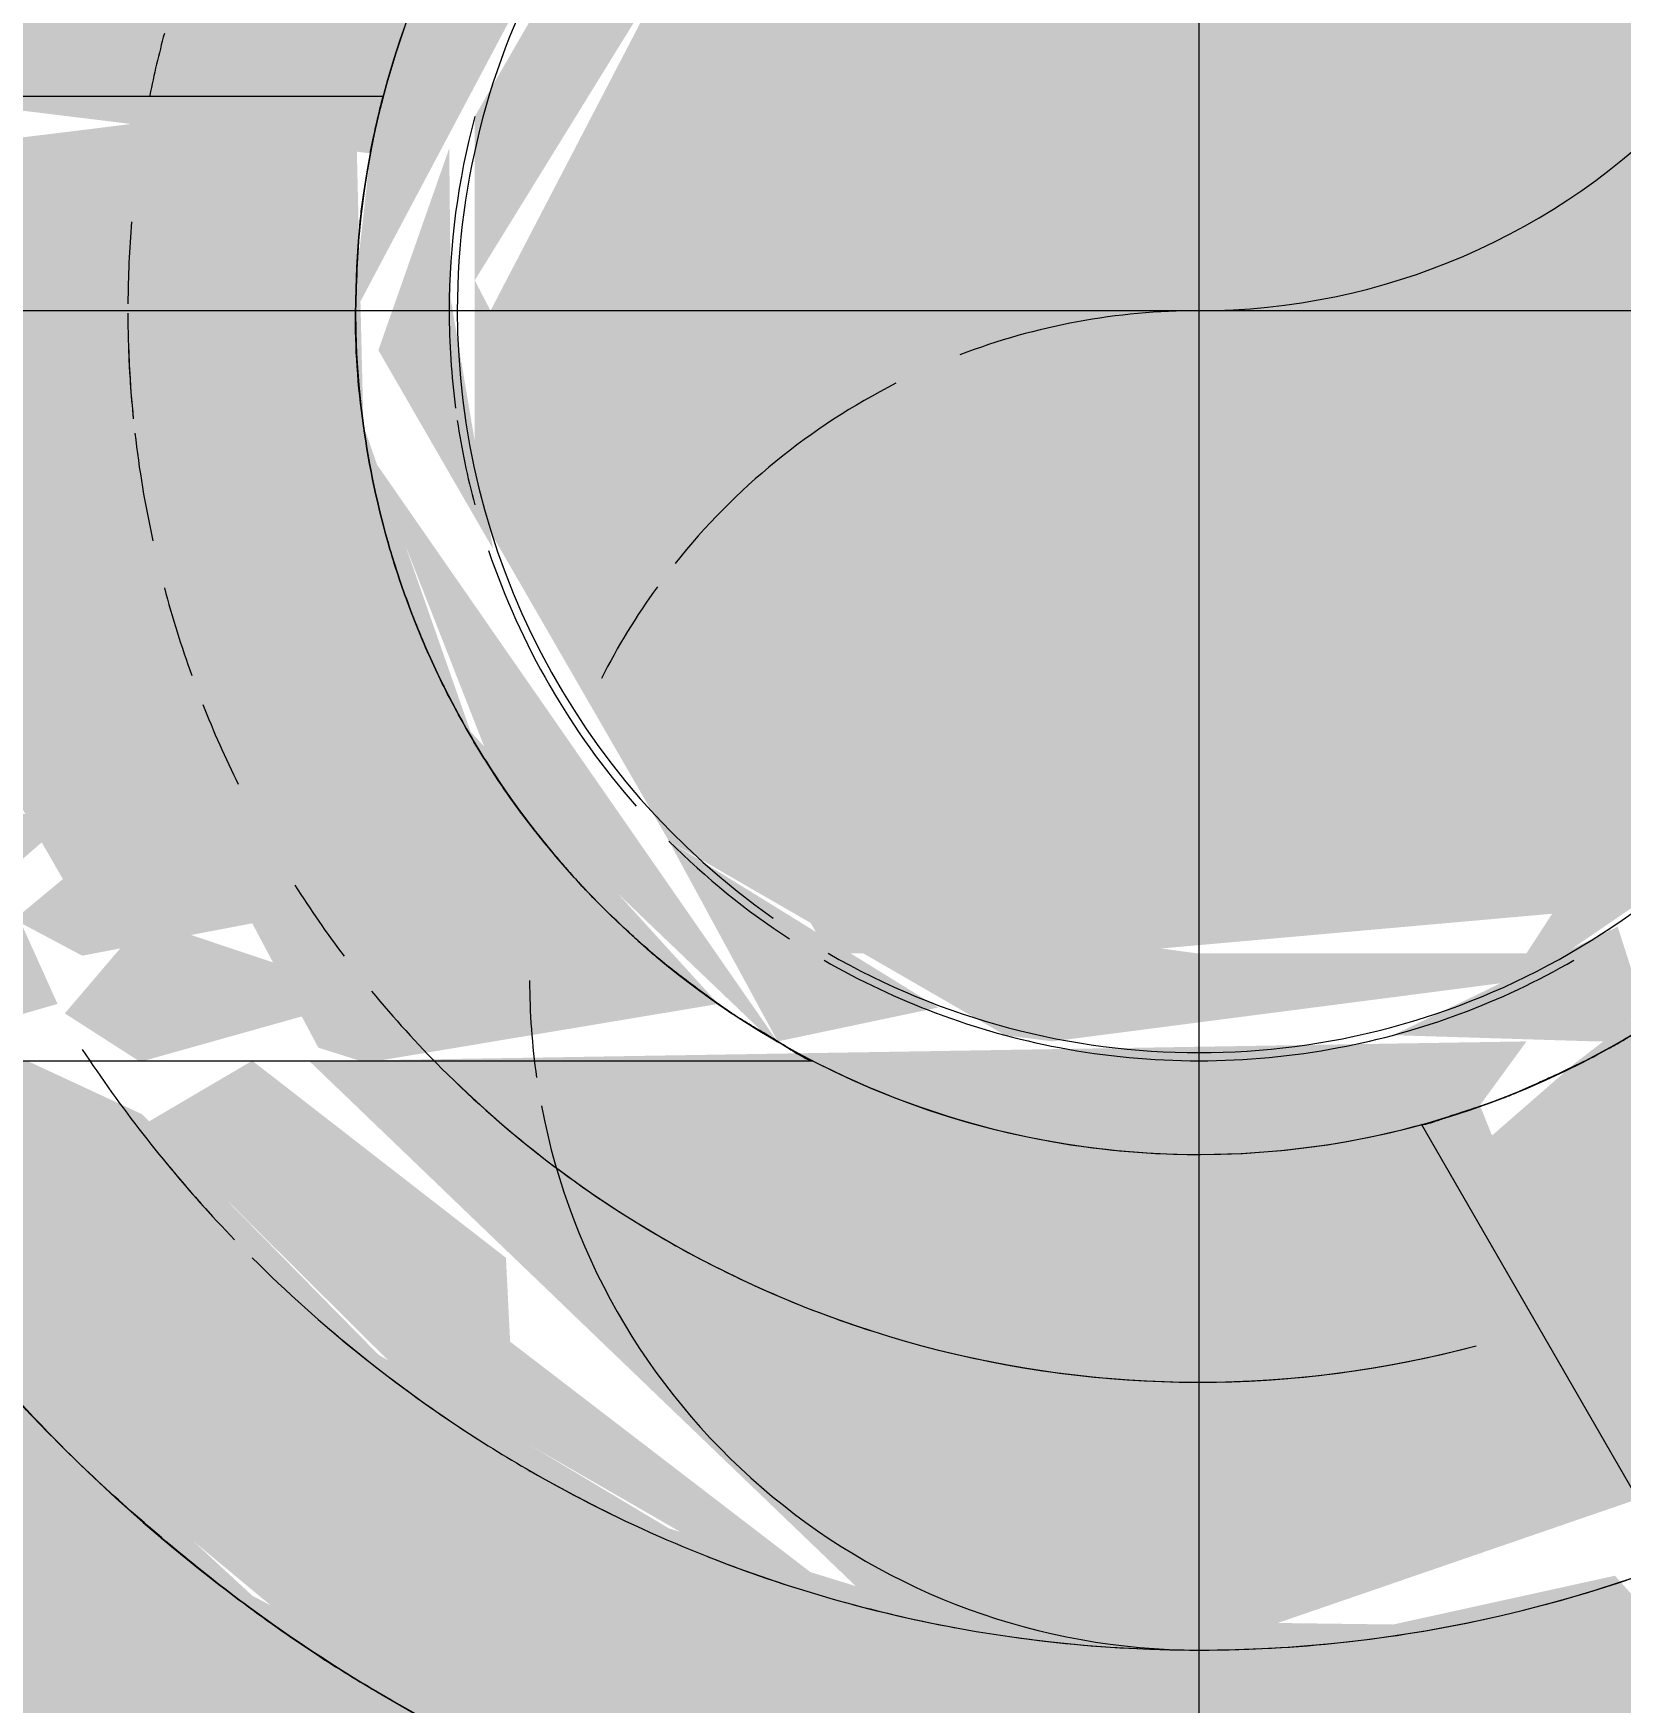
# Model space of a CAD drawing. Header units: metres. Extents: x 147 to 427, y -16 to 162.
# Drawn here: x 398.01737 to 398.03219, y 0.48701 to 0.50259 of the extents above; entities that cross this region are included whole.
import ezdxf

# ---------------------------------------------------------------- set-up
doc = ezdxf.new("R2010")
doc.units = ezdxf.units.M
for name, color, linetype, lineweight in [('A-ANNO-DIMS', 7, 'Continuous', 5), ('A-ANNO-DIMS-50', 7, 'Continuous', 5), ('P-PIPE', 7, 'Continuous', 5), ('P-PIPE-CNTR', 7, 'Continuous', 5), ('P-SANR-FIXT', 7, 'Continuous', 5)]:
    doc.layers.add(name, color=color, linetype=linetype, lineweight=lineweight)
doc.styles.add('Century Gothic', font='GOTHIC.TTF', dxfattribs={"height": 0.05})
doc.styles.add('Century Gothic_1', font='GOTHIC.TTF', dxfattribs={"height": 0.075})
doc.dimstyles.new('Setores_1_5', dxfattribs={"dimscale": 0.3048, "dimtxt": 0.07831262022881443, "dimasz": 0.5208333333333333, "dimexe": 0.3937007874015747, "dimexo": 0.2460629921259842, "dimgap": 0.2870734908136483, "dimtad": 1, "dimrnd": 0.01, "dimzin": 0, "dimdsep": 46, "dimtxsty": 'Century Gothic_1', "dimblk1": 'OBLIQUE', "dimblk2": 'OBLIQUE', "dimsah": 1, "dimcen": 0.09, "dimazin": 0, "dimtfac": 1, "dimtdec": 4, "dimtix": 1, "dimtmove": 0, "dimatfit": 3, "dimfxl": 1, "dimtvp": 1, "dimtolj": 1, "dimtzin": 0, "dimarcsym": 2})
doc.dimstyles.new('Setores_1_mm', dxfattribs={"dimscale": 0.3048, "dimtxt": 0.05220841348587629, "dimasz": 0.5208333333333333, "dimexe": 0.3937007874015747, "dimexo": 0.2460629921259842, "dimgap": 0.2870734908136483, "dimtad": 1, "dimrnd": 0.01, "dimzin": 0, "dimdsep": 46, "dimtxsty": 'Century Gothic', "dimblk1": 'OBLIQUE', "dimblk2": 'OBLIQUE', "dimsah": 1, "dimcen": 0.09, "dimazin": 0, "dimtfac": 1, "dimtdec": 4, "dimtix": 1, "dimtmove": 0, "dimatfit": 3, "dimfxl": 1, "dimtvp": 1, "dimtolj": 1, "dimtzin": 0, "dimarcsym": 2})

# ---------------------------------------------------------------- blocks, each defined once
blk = doc.blocks.new('UT_Ducha higiênica - UT_Ducha higiênica-3627536-HH')
at = {"layer": 'P-SANR-FIXT', "true_color": 0xf4f4f4, "transparency": 33554598}
h = blk.add_hatch(color=7, dxfattribs=at)
h.paths.add_polyline_path([(-155.1573485391914, 0.4849999999999948), (-155.1517122424964, 0.4862376477580795), (-155.1534662535149, 0.4881939430680752), (-155.1555368058758, 0.4877385192159673), (-155.159567778007, 0.4877921683327986), (-155.1622982866598, 0.4886361002195574), (-155.1650099244712, 0.4902576764682812), (-155.1672146980038, 0.4924999999999974), (-155.1682904208388, 0.4929999999999973), (-155.1702579839177, 0.4925000000000018), (-155.1681738567388, 0.4897098323594596), (-155.1658193522283, 0.487754549986641), (-155.1634694980489, 0.4864384013989064), (-155.1591602725072, 0.4852462340740176), (-155.1574342059003, 0.4850116430285396)])
h.paths.add_polyline_path([(-155.1447082082728, 0.4920438057782814), (-155.1436151265388, 0.4942938369561003), (-155.1425870584075, 0.4981882666842901), (-155.142627688488, 0.5021203494174805), (-155.14366178841, 0.5058188147663115), (-155.1453854821822, 0.50883883476483), (-155.1482481408816, 0.5117623522420813), (-155.1494981408816, 0.5095972887326086), (-155.1471657016953, 0.507087296304257), (-155.1457032917976, 0.5042705142441813), (-155.1450570355713, 0.5015836872348117), (-155.1451356136116, 0.4978194532921444), (-155.145984639411, 0.495050252531702), (-155.1459173159909, 0.494129327620626), (-155.1449046069885, 0.4923825628676594)])
h.paths.add_polyline_path([(-155.1720693898949, 0.5019999999999996), (-155.1695852341963, 0.5019999999999996), (-155.1689937865853, 0.5042705142441813), (-155.1672146980038, 0.5074999999999983), (-155.1648485391915, 0.5098661588123373), (-155.1616073156617, 0.511650109339058), (-155.1586810424567, 0.5123245726170979), (-155.1579397761944, 0.5129759474718549), (-155.1573485391914, 0.515000000000001), (-155.1616073156617, 0.5143329398014918), (-155.1661873739563, 0.5119630570092596), (-155.1693115962007, 0.50883883476483), (-155.1710819518441, 0.5057061630439345), (-155.1720852341963, 0.5019999999999996)])
h = blk.add_hatch(color=7, dxfattribs=at)
h.paths.add_polyline_path([(-155.1517122424964, 0.4862376477580795), (-155.148340242869, 0.4881669754173187), (-155.1453854821822, 0.4911611652351657), (-155.1449726926542, 0.4924999999999974), (-155.1464470850188, 0.4939338100733547), (-155.1476984086829, 0.4922184664331899), (-155.1502811752216, 0.4898018678858139), (-155.1524410619031, 0.4874999999999942), (-155.1517985391912, 0.4863871180180418)])
h.paths.add_polyline_path([(-155.1698485391915, 0.4929999999999973), (-155.1680050755917, 0.4935300401266964), (-155.1689591085678, 0.4956457656155595), (-155.1697072307275, 0.4989266556538753), (-155.1704698306859, 0.5019999999999996), (-155.1721581434747, 0.5014461990487026), (-155.1720555362191, 0.497774421467172), (-155.1709928716893, 0.4940787784381638), (-155.1703389202482, 0.4929999999999973), (-155.1698526044816, 0.4929999999999973)])
h.paths.add_polyline_path([(-155.1494981408816, 0.5095972887326086), (-155.1486543830592, 0.5120740728286105), (-155.1518083055558, 0.5138021428639631), (-155.1554474155578, 0.5147416168188307), (-155.1571109743482, 0.5144114743788386), (-155.1579147058526, 0.5124254627450143), (-155.1554474155578, 0.5122497123254031), (-155.1520428422038, 0.5112164606619998), (-155.1495229360551, 0.509616314738408)])
at = {"layer": 'P-SANR-FIXT', "true_color": 0x7f7f7f, "transparency": 33554598}
h = blk.add_hatch(color=8, dxfattribs=at)
h.paths.add_polyline_path([(-155.1573485391914, 0.4874999999999985), (-155.1532544194773, 0.4889087766431101), (-155.154726581121, 0.4925842512029256), (-155.154291448188, 0.4931804128162534), (-155.1656523573411, 0.4929945072572295), (-155.1603427321762, 0.487894192984691), (-155.1579147058526, 0.4875745372549858)])
h.paths.add_polyline_path([(-155.1612885271865, 0.4931850850210799), (-155.1650933421906, 0.498664685702958), (-155.1639097638282, 0.4956457656155595), (-155.1614290066201, 0.4932733953902783)])
h.paths.add_polyline_path([(-155.1534007789888, 0.4931985468794892), (-155.1515121295688, 0.4947690293694935), (-155.1501886752304, 0.4967647619362152), (-155.1495352972791, 0.4998937575964272), (-155.1533777009496, 0.4932385192159834)])
h.paths.add_polyline_path([(-155.1582046852832, 0.4940030751975834), (-155.1536529550717, 0.4944070898541854), (-155.1505870584075, 0.5002826213526529), (-155.1539164469862, 0.5059969248024123), (-155.1611210734337, 0.5054596286239528), (-155.1641100199755, 0.4997173786476548), (-155.1608108653404, 0.494003075197748), (-155.1591602725072, 0.4940030751975834)])
h.paths.add_polyline_path([(-155.1465109802437, 0.4951533056728226), (-155.1452744663628, 0.4972250040119346), (-155.1456480394762, 0.5038822856765331), (-155.1491145773035, 0.5090893813139542), (-155.149936034484, 0.50883883476483), (-155.1520428422038, 0.5058188147663115), (-155.1527477276501, 0.5056703350218571), (-155.1465741767439, 0.4952623097586433)])
h.paths.add_polyline_path([(-155.165223120184, 0.4999999999999957), (-155.1586810424567, 0.5123245726170979), (-155.1617247966388, 0.5114153049803465), (-155.1639428117202, 0.5101347333760455), (-155.163819015319, 0.50883883476483), (-155.1656523573411, 0.5070054927427445), (-155.1652760441256, 0.5064170115166828), (-155.1695079195046, 0.5025872633877307), (-155.16942261202, 0.5019999999999996), (-155.1650850141113, 0.5014683261297063), (-155.1651996620752, 0.5004412273821738)])
h.paths.add_polyline_path([(-155.1555368058758, 0.5068195871837423), (-155.1547784480647, 0.5073994190409649), (-155.1573485391914, 0.5078543565477138), (-155.1608485391915, 0.5070359871875824), (-155.1605837772553, 0.5068195871837423), (-155.1559781678003, 0.5068195871837423)])
h = blk.add_hatch(color=8, dxfattribs=at)
h.paths.add_polyline_path([(-155.1530985391913, 0.4886387840678761), (-155.1508287340134, 0.4895262994064797), (-155.1466485816706, 0.495390646628466), (-155.1494786603607, 0.4999248013084984), (-155.1501886752304, 0.4967647619362152), (-155.1515121295688, 0.4947690293694935), (-155.1538485391915, 0.4929695615268332), (-155.155012596412, 0.4919540284226173), (-155.1531248646727, 0.4886843811391768)])
h.paths.add_polyline_path([(-155.1671964377092, 0.4929999999999973), (-155.1653099027527, 0.4935300401266964), (-155.1654936977717, 0.4937499999999495), (-155.1671900181317, 0.494318019484659), (-155.1679372875159, 0.4934416969863349), (-155.1672490257027, 0.4929999999999973)])
h.paths.add_polyline_path([(-155.1685605818282, 0.4946836369557288), (-155.1679078500839, 0.4952499999999968), (-155.1688457099298, 0.4953719970856647), (-155.1686022932564, 0.4947843372514499)])
h.paths.add_polyline_path([(-155.1518083055558, 0.505595966142876), (-155.1500030047346, 0.5094573800050767), (-155.1583130080209, 0.5123294909852619), (-155.1608485391915, 0.5070359871875737), (-155.1586810424567, 0.507761021895152), (-155.1549105543589, 0.5074472535264936), (-155.1520428422038, 0.5058188147663115)])
h = blk.add_hatch(color=8, dxfattribs=at)
h.paths.add_polyline_path([(-155.1605837772552, 0.4879259271713636), (-155.1637800298136, 0.4903784980197592), (-155.163819015319, 0.4911611652351657), (-155.1661873739563, 0.4929999999999973), (-155.167159780735, 0.4924284304218431), (-155.1648485391915, 0.490133841187693), (-155.1621227776249, 0.4885634019969799), (-155.1608485391915, 0.4880355951561732)])
h.paths.add_polyline_path([(-155.1452744663628, 0.5032352380637806), (-155.147767056145, 0.5078709966811211), (-155.1465232216441, 0.505398145657195), (-155.1453791218091, 0.5034165066139403)])
h.paths.add_polyline_path([(-155.1452744663628, 0.4967647619362239), (-155.1450870584074, 0.5018117333157274), (-155.1452744663628, 0.4989426508222687), (-155.1452744663628, 0.4972250040119303)])
h.paths.add_polyline_path([(-155.16942261202, 0.5032352380638672), (-155.1661873739563, 0.505717723542636), (-155.1652760441256, 0.5064170115166698), (-155.1656523573411, 0.5070054927427445), (-155.1636009535642, 0.5090568965196349), (-155.1639428117202, 0.5101347333760455), (-155.1665350084432, 0.5083857886809842), (-155.1689937865853, 0.5042705142441813), (-155.1693129440353, 0.5035000000000079)])
h = blk.add_hatch(color=8, dxfattribs=at)
h.paths.add_polyline_path([(-155.1650099244712, 0.4929999999999973), (-155.1618372634029, 0.4935300401266964), (-155.1641501216312, 0.4960731045475305), (-155.1651496261492, 0.4989266556538753), (-155.165223120184, 0.5019999999999996), (-155.1696571134194, 0.5014540230954286), (-155.169555536219, 0.497774421467172), (-155.1687755644073, 0.4961177143234626), (-155.1679551409093, 0.4946951135353118), (-155.168409138113, 0.494318019484659), (-155.167774898203, 0.4939803388180471), (-155.1661873739563, 0.4942822764573251), (-155.1655707166811, 0.4931221774896353), (-155.1651830375999, 0.4929999999999973)])
h.paths.add_polyline_path([(-155.1587189105825, 0.4931804128162534), (-155.154291448188, 0.4937543632602631), (-155.1523987917232, 0.495050252531702), (-155.1505870584075, 0.4981882666842771), (-155.1505870584075, 0.5018117333157274), (-155.1523987917232, 0.5049497474683111), (-155.1555368058758, 0.5067614807840297), (-155.1591602725072, 0.5067614807840297), (-155.1622982866598, 0.5049497474683111), (-155.1641100199755, 0.5018117333157187), (-155.1641100199755, 0.4981882666842857), (-155.1622982866598, 0.495050252531702), (-155.1591602725072, 0.4932385192159834)])
h.paths.add_polyline_path([(-155.1573731153429, 0.4940030751975834), (-155.1611014321444, 0.494506351665097), (-155.1641100199755, 0.500282621352341), (-155.1605837772553, 0.5059969248024123), (-155.1535956462172, 0.5054936482980725), (-155.1505870584075, 0.4997173786473516), (-155.154291448188, 0.4940030751975834), (-155.1573485391914, 0.4940030751975834)])
h = blk.add_hatch(color=8, dxfattribs=at)
h.paths.add_polyline_path([(-155.1612810948918, 0.4931804128162534), (-155.1597828828109, 0.4934964128478637), (-155.1622982866598, 0.495050252531702), (-155.1612822815897, 0.4931811588167467)])
h.paths.add_polyline_path([(-155.1534662535149, 0.4931804128162534), (-155.1532097837441, 0.4935293603473051), (-155.1534403716104, 0.4942510201740661), (-155.1555368058758, 0.4932385192159834), (-155.1536529550717, 0.4931804128162534)])
h.paths.add_polyline_path([(-155.1507574177518, 0.4977769828448166), (-155.1497818859111, 0.5005333464428042), (-155.1504238868934, 0.5005723226168983), (-155.1505870584075, 0.4981882666842771)])
h.paths.add_polyline_path([(-155.1639396606317, 0.4977769828459254), (-155.1643345481133, 0.5001062727899723), (-155.1643485391915, 0.5015148187143422), (-155.1650099244712, 0.4996307341934655), (-155.1640902009647, 0.498037726351291)])
h.paths.add_polyline_path([(-155.1521277891422, 0.5045965700287018), (-155.1539164469862, 0.5068195871837423), (-155.1545255658398, 0.5063426114463032), (-155.1523987917232, 0.5049497474683111)])
h.paths.add_polyline_path([(-155.16256928924, 0.5045965700296504), (-155.1608108653404, 0.5060777828465707), (-155.1598920110965, 0.5068195871837423), (-155.1616073156617, 0.5062627571428909), (-155.1625420284149, 0.5046437871638618)])
at = {"layer": 'P-SANR-FIXT', "true_color": 0xf4f4f4, "transparency": 33554598}
h = blk.add_hatch(color=7, dxfattribs=at)
h.paths.add_polyline_path([(-155.1499321313265, 0.4771746436089262), (-155.1474999433458, 0.4789417316129335), (-155.1521002793252, 0.4860666225593173), (-155.1552724071708, 0.4852733279658442), (-155.1591602725072, 0.4852385192159808), (-155.1622510220056, 0.4859214881871959), (-155.1661873739563, 0.4880077625104522), (-155.1687045400726, 0.4903354624166741), (-155.1715269717085, 0.4929999999999973), (-155.1719340191685, 0.4924647540338287), (-155.1713863498144, 0.4897109239038545), (-155.1719380995253, 0.4846000000000035), (-155.1723485391915, 0.4846000000000035), (-155.1718234667311, 0.4823029583373116), (-155.164127385709, 0.4771746436089262), (-155.1502773670594, 0.4771746436089262)])
h.paths.add_polyline_path([(-155.1423485391915, 0.4826844458100605), (-155.1422748563648, 0.483141193794052), (-155.1423485391915, 0.483264515017282)])
h.paths.add_polyline_path([(-155.1498423957301, 0.4870143329869355), (-155.1483262755502, 0.4881448272080657), (-155.1498383776809, 0.4870174161445135)])
h.paths.add_polyline_path([(-155.1446956121904, 0.4920220795047184), (-155.1450542919173, 0.4915927807916347), (-155.1447432845548, 0.4919332606909567)])
h.paths.add_polyline_path([(-155.1433085514884, 0.4896296165777128), (-155.1427484598572, 0.4924999999999974), (-155.1423485391915, 0.4942938369561003), (-155.1428596517971, 0.4961177143234626), (-155.1442715555944, 0.4912906481525331), (-155.1433282971832, 0.4896636748151696)])
h.paths.add_polyline_path([(-155.1723485391915, 0.4934654938951928), (-155.1724485391915, 0.4999999999999957), (-155.1738156260671, 0.4997500000000001), (-155.1724485391915, 0.4937069152516111), (-155.1723752751159, 0.4935300401266964)])
at = {"layer": 'P-SANR-FIXT'}
for p, q in [((-155.1649649048476, 0.5019999999999996), (-155.1878485391915, 0.5019999999999996)), ((-155.1878485391915, 0.4929999999999973), (-155.1609553419042, 0.4929999999999973)), ((-155.1552724071708, 0.4924040338572285), (-155.1438305899986, 0.4725862251847842))]:
    blk.add_line(p, q, dxfattribs=at)
for centre, radius, start, end in [((-155.1573485391915, 0.5), 0.01499999999998636, 89.99999999999928, 172.8169731624138), ((-155.1573485391914, 0.5), 0.00787458099259597, 6.106664988409952e-13, 180.0000000000002), ((-155.1573485391914, 0.5), 0.007874580992591973, 180, 0), ((-155.1573485391915, 0.5000000000000092), 0.007000000000004732, 198.6541961249181, 221.3458038752257), ((-155.1573485391915, 0.5000000000000092), 0.007000000000004732, 198.6541961249181, 221.3458038752257), ((-155.1573485391915, 0.5), 0.01500000000000896, 207.2994541391875, 292.4570949241901), ((-155.1573485391915, 0.5000000000000092), 0.006999999999995129, 259.2715171105084, 280.7284828892615), ((-155.1573485391915, 0.5000000000000092), 0.006999999999995129, 259.2715171105084, 280.7284828892615)]:
    blk.add_arc(centre, radius, start, end, dxfattribs=at)
at = {"layer": 'P-SANR-FIXT', "color": 253, "true_color": 0x9e9e9e}
for centre, radius, start, end in [((-155.1573485391914, 0.5), 0.00787458099259597, 6.106664988409952e-13, 180.0000000000002), ((-155.1573485391914, 0.5), 0.00787458099259597, 6.106664988409952e-13, 180.0000000000002), ((-155.1573485391914, 0.5), 0.006924652297982448, 60.00000000020139, 179.9999999999977), ((-155.1573485391914, 0.5000000000000007), 0.01000000000001633, 165.0053728462577, 168.4088900845073), ((-155.1573485391914, 0.5), 0.007874580992591973, 180, 0), ((-155.1573485391914, 0.5), 0.007874580992591973, 180, 0), ((-155.1573485391914, 0.5), 0.006924652297985294, 180.0000000000001, 234.9646545444288), ((-155.1573485391914, 0.5), 0.006924652297954026, 239.9999999998979, 0), ((-155.1573485391915, 0.5), 0.01249999999999055, 213.4707767671879, 222.375000000008), ((-155.1573485391914, 0.5000000000000007), 0.009999999999998474, 225.0000000000004, 284.999999999735), ((-155.1573485391915, 0.5), 0.01250000000001819, 224.9999999999997, 237.3750000000402), ((-155.1573485391915, 0.5), 0.01250000000001787, 240.0000000000577, 252.3749999999976), ((-155.1573485391915, 0.5), 0.012500000000011, 284.9999999999819, 290.8707780944395), ((-155.1573485391915, 0.5), 0.012500000000011, 255.0000000000174, 267.3750000000368), ((-155.1573485391915, 0.5), 0.01250000000001705, 269.9999999999996, 282.3750000000406)]:
    blk.add_arc(centre, radius, start, end, dxfattribs=at)
at = {"layer": 'P-SANR-FIXT', "color": 254, "true_color": 0xd5d5d5}
for centre, radius, start, end in [((-155.1573485391914, 0.5), 0.00787458099259597, 157.236774150503, 180.0000000000002), ((-155.1573485391915, 0.5000000000000092), 0.007000000000005002, 165.0000000000163, 180), ((-155.1573485391915, 0.5000000000000092), 0.007000000000005002, 165.0000000000163, 180), ((-155.1573485391914, 0.5000000000000007), 0.01000000000001246, 175.2416114417363, 179.6301761423015), ((-155.1573485391914, 0.5000000000000007), 0.01000000000001512, 180.1359100770737, 185.7860035821002), ((-155.1573485391915, 0.5000000000000092), 0.006999999999998854, 180, 187.4791316404185), ((-155.1573485391915, 0.5000000000000092), 0.006999999999998854, 180, 187.4791316404185), ((-155.1573485391914, 0.5), 0.007874580992598239, 183.2488694396046, 239.9999999999298), ((-155.1573485391915, 0.5000000000000092), 0.007000000000012236, 188.4272947169191, 194.9999999999988), ((-155.1573485391915, 0.5000000000000092), 0.007000000000012236, 188.4272947169191, 194.9999999999988), ((-155.1573485391914, 0.5000000000000007), 0.0100000000000127, 186.5624999999988, 192.4117640572855), ((-155.1573485391914, 0.5000000000000007), 0.01000000000001174, 195.0000000000052, 199.8978333119878), ((-155.1573485391914, 0.5000000000000007), 0.01000000000001847, 201.5624999999436, 206.2254013819669), ((-155.1573485391915, 0.5000000000000092), 0.007000000000009275, 224.9999999999761, 236.8965299752417), ((-155.1573485391915, 0.5000000000000092), 0.007000000000009275, 224.9999999999761, 236.8965299752417), ((-155.1573485391914, 0.5000000000000007), 0.009999999999989477, 212.4325549803881, 217.0429024160289), ((-155.1573485391915, 0.5000000000000092), 0.007000000000008464, 240.0000000005842, 249.4681994598588), ((-155.1573485391915, 0.5000000000000092), 0.007000000000008464, 240.0000000005842, 249.4681994598588), ((-155.1573485391915, 0.5000000000000092), 0.007000000000003006, 280.7284828892497, 300.0000000000067), ((-155.1573485391915, 0.5000000000000092), 0.007000000000003006, 280.7284828892497, 300.0000000000067), ((-155.1573485391914, 0.5000000000000007), 0.009999999999986625, 219.4281155516865, 224.9999999999663), ((-155.1573485391915, 0.5000000000000092), 0.00700000000000042, 249.4963222108248, 259.2715171105163), ((-155.1573485391915, 0.5000000000000092), 0.00700000000000042, 249.4963222108248, 259.2715171105163), ((-155.1573485391914, 0.5), 0.00787458099258398, 240.4019693268154, 299.8095912502646), ((-155.1573485391915, 0.5), 0.01499999999999771, 222.0343820557378, 224.9999999999998), ((-155.1573485391915, 0.5), 0.01499999999999684, 226.3789540936012, 240.000000000017)]:
    blk.add_arc(centre, radius, start, end, dxfattribs=at)
at = {"layer": 'P-SANR-FIXT', "color": 9, "true_color": 0xbbbbbb}
for centre, radius, start, end in [((-155.1573485391914, 0.5000000000000007), 0.01000000000000574, 165.0053728462706, 168.4088900845169), ((-155.1573485391914, 0.5000000000000007), 0.009999999999991821, 240.0000000000018, 252.3186190430198), ((-155.1573485391914, 0.5000000000000007), 0.009999999999997027, 254.9999999999377, 284.9999999997372), ((-155.1573485391915, 0.5), 0.01249999999998461, 254.9999999999872, 267.3750000000313)]:
    blk.add_arc(centre, radius, start, end, dxfattribs=at)
at = {"layer": 'P-SANR-FIXT', "color": 254, "true_color": 0xe0e0e0}
for radius, start, end in [(0.01000000000000592, 175.2416114417369, 179.6301761422993), (0.01000000000001321, 181.9411428382894, 185.7860035820962), (0.009999999999998017, 201.562499999901, 206.2254013819185), (0.01000000000001126, 212.4325549804429, 217.0429024159898), (0.009999999999998474, 219.4281155517186, 224.9999999999994)]:
    blk.add_arc((-155.1573485391914, 0.5000000000000007), radius, start, end, dxfattribs=at)
at = {"layer": 'P-SANR-FIXT', "color": 7, "true_color": 0xf0f0f0}
blk.add_arc((-155.1573485391914, 0.5), 0.007874580992586037, 180, 183.2488694395995, dxfattribs=at)
at = {"layer": 'P-SANR-FIXT', "color": 252, "true_color": 0x898989}
for radius, start, end in [(0.01249999999996839, 213.4707767671414, 222.3749999999576), (0.01250000000000399, 224.9999999999675, 237.3750000000107), (0.01249999999999957, 240.0000000000215, 252.3749999999734), (0.01250000000000037, 284.9999999999941, 290.8707780944558), (0.01250000000000645, 269.9999999999996, 282.3750000000507)]:
    blk.add_arc((-155.1573485391915, 0.5), radius, start, end, dxfattribs=at)
at = {"layer": 'P-SANR-FIXT', "color": 9, "true_color": 0xc5c5c5}
blk.add_arc((-155.1573485391914, 0.5000000000000007), 0.0100000000000039, 225.0000000000149, 239.9999999998524, dxfattribs=at)
at = {"layer": 'P-SANR-FIXT'}
for points, knots in [([(-155.165223120184, 0.5), (-155.1652198320995, 0.5001533981529037), (-155.1652089150464, 0.5004473710641563), (-155.1651861453198, 0.500777425325057), (-155.1651593436522, 0.501016019920335), (-155.1651346886127, 0.5011816090876627), (-155.1651086846759, 0.5013333583706098), (-155.1650848540129, 0.5014708042318814), (-155.1650619839399, 0.5015933814801337), (-155.1650299102316, 0.5017363033173834), (-155.1649829572837, 0.5019314333450662), (-155.1649677172621, 0.5020000000000018), (-155.1649649048476, 0.5020000000000018)], [0, 0, 0, 0, 0.125, 0.25, 0.3125, 0.375, 0.4375, 0.5, 0.5625, 0.625, 0.75, 1, 1, 1, 1]), ([(-155.1609553419042, 0.4930000000000018), (-155.1609744258181, 0.4930000000000018), (-155.1610232664959, 0.4930210057822786), (-155.1611299496467, 0.4930843153777629), (-155.1612284778667, 0.4931479274532062), (-155.1613545830106, 0.4932253259400249), (-155.1615063779728, 0.4933146622454013), (-155.16167165281, 0.4934154250368425), (-155.1618369506085, 0.4935282880690359), (-155.1620041251733, 0.4936516634472162), (-155.1621814859823, 0.4937834284536297), (-155.1623617115207, 0.4939246746516761), (-155.1625398482047, 0.4940770649946302), (-155.162717101719, 0.4942397359988164), (-155.1628967299298, 0.4944107035655497), (-155.1630749778646, 0.4945912428150969), (-155.1632487101176, 0.4947826470772285), (-155.1634193258545, 0.4949841923847041), (-155.1635885393562, 0.4951943763859976), (-155.1637533235673, 0.4954141188177311), (-155.1639107555425, 0.4956441423857179), (-155.1640622372319, 0.4958839053327756), (-155.1642587481888, 0.4962147776605745), (-155.1644831336718, 0.4966491437327665), (-155.164716023043, 0.4972019080721016), (-155.1649747989904, 0.4979627882467036), (-155.1651777422097, 0.4989416874267582), (-155.1652276325433, 0.4996646796792813), (-155.165223120184, 0.5)], [0, 0, 0, 0, 0.05555555555555555, 0.08333333333333333, 0.1111111111111111, 0.1388888888888889, 0.1666666666666667, 0.1944444444444444, 0.2222222222222222, 0.25, 0.2777777777777778, 0.3055555555555556, 0.3333333333333333, 0.361111111111111, 0.3888888888888888, 0.4166666666666666, 0.4444444444444444, 0.4722222222222222, 0.5, 0.5277777777777778, 0.5555555555555556, 0.5833333333333334, 0.6111111111111112, 0.6666666666666666, 0.7222222222222222, 0.7777777777777778, 0.8888888888888888, 1, 1, 1, 1]), ([(-155.1535318284753, 0.4931102047576553), (-155.1536231577543, 0.493059920655507), (-155.1538033484268, 0.4929675475019423), (-155.1540165839133, 0.492867494496731), (-155.1541774994494, 0.492794654006818), (-155.1542922954716, 0.492742359405941), (-155.1544020077924, 0.4926942509065469), (-155.1545426882815, 0.4926381699825166), (-155.1547056614907, 0.4925800170143856), (-155.1548766282746, 0.4925251293663293), (-155.155017808204, 0.4924785311444927), (-155.1551277173815, 0.4924399493312126), (-155.1552351912774, 0.492406271527697), (-155.1552699050746, 0.4923997000994656), (-155.1552724071708, 0.4924040338572312)], [0.6944444444444444, 0.6944444444444444, 0.6944444444444444, 0.6944444444444444, 0.7222222222222222, 0.75, 0.7638888888888888, 0.7777777777777778, 0.7916666666666667, 0.8055555555555556, 0.8333333333333333, 0.861111111111111, 0.8888888888888888, 0.9166666666666666, 0.9444444444444444, 1, 1, 1, 1]), ([(-155.1650281077045, 0.4871133717841734), (-155.1652341580937, 0.4872342506261147), (-155.1656901387412, 0.4875175303639758), (-155.1663628909271, 0.4879984241793218), (-155.1670414105722, 0.4885466817882834), (-155.16767706213, 0.4891118411882339), (-155.1682676419011, 0.4896977428797219), (-155.1689939180431, 0.4905189077894745), (-155.169476203428, 0.4911593026258366), (-155.1697710455884, 0.4915927807916095)], [0.2932397992528439, 0.2932397992528439, 0.2932397992528439, 0.2932397992528439, 0.3214285714285714, 0.3571428571428571, 0.3928571428571428, 0.4285714285714285, 0.4642857142857143, 0.5, 0.5714285714285714, 0.5714285714285714, 0.5714285714285714, 0.5714285714285714])]:
    blk.add_open_spline(points, degree=3, knots=knots, dxfattribs=at)
at = {"layer": 'P-SANR-FIXT', "color": 253, "true_color": 0x9e9e9e}
for points, knots in [([(-155.1649649048476, 0.5020000000000018), (-155.1649677172621, 0.5020000000000018), (-155.1649829572837, 0.5019314333450662), (-155.1650299102316, 0.5017363033173834), (-155.1650619839399, 0.5015933814801337), (-155.1650848540129, 0.5014708042318814), (-155.1651086846759, 0.5013333583706098), (-155.1651346886127, 0.5011816090876628), (-155.1651593436522, 0.501016019920335), (-155.1651861453198, 0.5007774253250571), (-155.1652089150464, 0.5004473710641563), (-155.1652198320995, 0.5001533981529037), (-155.165223120184, 0.5)], [0, 0, 0, 0, 0.25, 0.375, 0.4375, 0.5, 0.5625, 0.625, 0.6875, 0.75, 0.875, 1, 1, 1, 1]), ([(-155.165223120184, 0.5), (-155.1652276325433, 0.4996646796792814), (-155.1651777423551, 0.4989416873827646), (-155.1649747985904, 0.4979627883676859), (-155.1647160237339, 0.4972019078631322), (-155.1644831310354, 0.49664914453015), (-155.1642587559616, 0.4962147753096681), (-155.1640622237681, 0.4958839094049303), (-155.1638981888643, 0.4956241449620156), (-155.1637133214339, 0.4953573039787963), (-155.163504674154, 0.4950872466063159), (-155.1633267277493, 0.4948741761581228), (-155.1631839558982, 0.4947105434168598), (-155.1630379518807, 0.4945529904680925), (-155.1628520323476, 0.4943661734607848), (-155.1627022554106, 0.4942265816461404), (-155.1626282933379, 0.494158880074569)], [0, 0, 0, 0, 0.1111111111111111, 0.2222222222222222, 0.2777777777777778, 0.3333333333333333, 0.3888888888888888, 0.4166666666666666, 0.4444444444444444, 0.4791666666666666, 0.5138888888888888, 0.548611111111111, 0.5659722222222221, 0.5833333333333333, 0.6180555555555555, 0.6527777777777777, 0.6527777777777777, 0.6527777777777777, 0.6527777777777777]), ([(-155.1626282933379, 0.494158880074569), (-155.1625913123016, 0.4941250292887833), (-155.1625178134269, 0.4940583748850874), (-155.1623692251828, 0.493930953619048), (-155.1621811491286, 0.4937825439161491), (-155.1619971446174, 0.4936464578936804), (-155.1618573202696, 0.4935443169422226), (-155.1617211020306, 0.4934471501305591), (-155.1615455817403, 0.4933377553012193), (-155.1613849339087, 0.4932430949781096), (-155.1613021808951, 0.4931933922759118), (-155.1612767575701, 0.4931776465040064)], [0.6527777777777777, 0.6527777777777777, 0.6527777777777777, 0.6527777777777777, 0.6701388888888888, 0.6875, 0.7222222222222222, 0.7569444444444444, 0.7743055555555556, 0.7916666666666667, 0.826388888888889, 0.8611111111111112, 0.8784722222222223, 0.8784722222222223, 0.8784722222222223, 0.8784722222222223]), ([(-155.1612767575701, 0.4931776465040064), (-155.1612513342451, 0.4931619007321009), (-155.1611815473088, 0.493117128802866), (-155.1610468923837, 0.4930328087768886), (-155.1609791967966, 0.4930000000000018), (-155.1609553419042, 0.4930000000000018)], [0.8784722222222223, 0.8784722222222223, 0.8784722222222223, 0.8784722222222223, 0.8958333333333334, 0.9305555555555556, 1, 1, 1, 1]), ([(-155.1552724071708, 0.4924040338572312), (-155.1552699050746, 0.4923997000994656), (-155.1552351912772, 0.4924062715275035), (-155.1551277173818, 0.4924399493315351), (-155.1550178082028, 0.492478531143267), (-155.154876628279, 0.4925251293709094), (-155.1547056614741, 0.4925800169972907), (-155.1545426883304, 0.4926381700328337), (-155.1544020077077, 0.4926942508193951), (-155.1542922957946, 0.4927423597385982), (-155.154177498242, 0.4927946527633409), (-155.1540165903245, 0.4928675010995584), (-155.1538032967626, 0.4929674942938811), (-155.1536232662866, 0.4930600324309797), (-155.1535318284753, 0.4931102047576553)], [0, 0, 0, 0, 0.05555555555555555, 0.08333333333333333, 0.1111111111111111, 0.1388888888888889, 0.1666666666666667, 0.1944444444444444, 0.2083333333333333, 0.2222222222222222, 0.2361111111111111, 0.25, 0.2777777777777778, 0.3055555555555556, 0.3055555555555556, 0.3055555555555556, 0.3055555555555556]), ([(-155.1697710455884, 0.4915927807916096), (-155.1696235491615, 0.4913762496804138), (-155.1693149555352, 0.4909471794049187), (-155.1688124792571, 0.4903132570480305), (-155.1682676070008, 0.4896978392112094), (-155.1676770714815, 0.4891118153762895), (-155.1670414080664, 0.488546688704573), (-155.1663628915985, 0.4879984223261074), (-155.165690138621, 0.4875175306954987), (-155.1652341580419, 0.4872342507693329), (-155.1650281076826, 0.4871133718445664)], [0.4285714285714285, 0.4285714285714285, 0.4285714285714285, 0.4285714285714285, 0.4642857142857143, 0.5, 0.5357142857142857, 0.5714285714285714, 0.6071428571428571, 0.6428571428571428, 0.6785714285714286, 0.706760200747156, 0.706760200747156, 0.706760200747156, 0.706760200747156])]:
    blk.add_open_spline(points, degree=3, knots=knots, dxfattribs=at)
at = {"layer": 'P-SANR-FIXT', "color": 254, "true_color": 0xe9e9e9}
blk.add_open_spline([(-155.1532544194773, 0.4932733953902799), (-155.1533479359742, 0.4932148704873178), (-155.1534404991962, 0.4931604888598036), (-155.1535318284753, 0.4931102047576553)], degree=3, dxfattribs=at)
at = {"layer": 'P-SANR-FIXT', "color": 7, "true_color": 0xf0f0f0}
blk.add_open_spline([(-155.1535318284753, 0.4931102047576553), (-155.1534861095696, 0.4931352909209931), (-155.1533939604715, 0.4931874148767318), (-155.1533011378721, 0.4932440918942955), (-155.1532544194773, 0.4932733953902799)], degree=3, dxfattribs=at)
at = {"layer": 'P-SANR-FIXT', "color": 254, "true_color": 0xe9e9e9}
blk.add_open_spline([(-155.1612767575701, 0.4931776465040064), (-155.1612513342451, 0.4931619007321009), (-155.1611815473088, 0.493117128802866), (-155.1610468923837, 0.4930328087768886), (-155.1609791967966, 0.4930000000000018), (-155.1609553419042, 0.4930000000000018)], degree=3, knots=[0.8784722222222223, 0.8784722222222223, 0.8784722222222223, 0.8784722222222223, 0.8958333333333334, 0.9305555555555556, 1, 1, 1, 1], dxfattribs=at)
at = {"layer": 'P-SANR-FIXT', "color": 253, "true_color": 0x9e9e9e}
for points in [[(-155.164862028157, 0.4870174161445041), (-155.1649177398957, 0.487049120956595), (-155.1649730987461, 0.4870811009440004), (-155.1650281077045, 0.4871133717841734)], [(-155.1613519130848, 0.4855441016373893), (-155.1616681175252, 0.4856290865499014), (-155.1622907363362, 0.4858216135624387), (-155.1631915598508, 0.4861754627955352), (-155.1640529487575, 0.4865784209305017), (-155.1645976335818, 0.4868669526961651), (-155.164862028157, 0.4870174161445041)]]:
    blk.add_open_spline(points, degree=3, dxfattribs=at)
at = {"layer": 'P-SANR-FIXT', "color": 254, "true_color": 0xd5d5d5}
for points in [[(-155.1650281076826, 0.4871133718445664), (-155.1649730987323, 0.4870811009822818), (-155.1649177398899, 0.4870491209727819), (-155.164862028157, 0.487017416144504)], [(-155.164862028157, 0.487017416144504), (-155.1645976336096, 0.4868669526193458), (-155.1640529487446, 0.4865784209661536), (-155.1631915598543, 0.4861754627859823), (-155.1622907363353, 0.4858216135649983), (-155.1616681175251, 0.4856290865502981), (-155.1613519130848, 0.4855441016373894)]]:
    blk.add_open_spline(points, degree=3, dxfattribs=at)
blk = doc.blocks.new('DIMBLOCK125-HH')
at = {"layer": 'A-ANNO-DIMS-50'}
for p, q in [((397.2775752765779, -0.3349484372244186), (397.2775752765779, 1.143999999999999)), ((398.028251368287, -0.3349484372244186), (398.028251368287, -0.02300190657873944)), ((398.028251368287, -0.3349484372244187), (397.2775752765779, -0.3349484372244187)), ((397.2775752765779, -0.3349484372244186), (397.2775752765779, -0.4549484372244186)), ((398.028251368287, -0.3349484372244186), (398.028251368287, -0.4549484372244186))]:
    blk.add_line(p, q, dxfattribs=at)
at = {"layer": 'A-ANNO-DIMS-50', "lineweight": 25}
for p, q in [((397.2775752765779, -0.3349484372244187), (397.3569502765779, -0.2555734372244189)), ((398.028251368287, -0.3349484372244187), (398.1076263682871, -0.2555734372244189)), ((397.2775752765779, -0.3349484372244187), (397.1982002765779, -0.4143234372244187)), ((398.028251368287, -0.3349484372244187), (397.9488763682871, -0.4143234372244187))]:
    blk.add_line(p, q, dxfattribs=at)
at = {"layer": 'A-ANNO-DIMS-50', "color": 0, "insert": (397.4875866797272, -0.1513164603372782), "char_height": 0.07499999999999998, "width": 0.3967839424926597, "attachment_point": 1, "line_spacing_factor": 0.9845015114479527, "style": 'Century Gothic_1'}
blk.add_mtext('0,75 m', dxfattribs=at)
blk = doc.blocks.new('_Oblique')
at = {"color": 0, "linetype": 'ByBlock', "lineweight": -2}
blk.add_line((-0.5, -0.5), (0.5, 0.5), dxfattribs=at)
blk = doc.blocks.new('DIMBLOCK159-HH')
at = {"layer": 'A-ANNO-DIMS-50', "lineweight": 25}
for p, q in [((397.8526201416436, 0.5000000000000007), (397.7732451416436, 0.5793750000000008)), ((397.8526201416436, 0.5000000000000007), (397.9319951416436, 0.4206250000000007)), ((397.8526201416436, 0), (397.7732451416436, 0.07937500000000004)), ((397.8526201416436, 0), (397.9319951416436, -0.07937500000000004))]:
    blk.add_line(p, q, dxfattribs=at)
at = {"layer": 'A-ANNO-DIMS-50'}
for p, q in [((397.8526201416436, 0.5000000000000007), (397.7326201416436, 0.5000000000000007)), ((397.8526201416436, 0), (397.8526201416436, 0.5000000000000007)), ((397.8526201416436, 0.5000000000000007), (397.9532513682871, 0.5000000000000007)), ((397.8526201416436, 0), (397.8153669401303, 0)), ((397.8526201416436, 0), (397.9726201416436, 0))]:
    blk.add_line(p, q, dxfattribs=at)
at = {"layer": 'A-ANNO-DIMS-50', "color": 0, "insert": (397.7010321570522, 0.1397822381964837), "char_height": 0.05, "width": 0.2645226283284398, "attachment_point": 1, "rotation": 90, "line_spacing_factor": 0.9845015114479526, "style": 'Century Gothic'}
blk.add_mtext('0,50 m', dxfattribs=at)

msp = doc.modelspace()

# ---------------------------------------------------------------- linework, layer by layer
at = {"layer": 'P-PIPE', "color": 9, "true_color": 0xbbcbbb}
for centre, radius, start, end in [((398.028251368287, 0.5062500000000008), 0.006249999999965894, 269.9999999999996, 316.5874281184817), ((398.028251368287, 0.4937500000000007), 0.006250000000022737, 90, 110.9405710822522), ((398.028251368287, 0.4937500000000007), 0.006249999999984417, 116.9335574370663, 141.4954471122304), ((398.028251368287, 0.4937500000000007), 0.006250000000028322, 144.0020224256709, 153.2167724809145), ((398.028251368287, 0.5000000000000007), 0.01250000000000758, 248.4768319431849, 259.5240544136587), ((398.028251368287, 0.5000000000000007), 0.01249999999997302, 261.9615242267024, 289.0538993797916)]:
    msp.add_arc(centre, radius, start, end, dxfattribs=at)
at = {"layer": 'P-PIPE', "color": 254, "true_color": 0xe3e5e3}
msp.add_arc((398.028251368287, 0.4937500000000007), 0.006250000000022737, 180, 188.3434086457277, dxfattribs=at)
at = {"layer": 'P-PIPE', "color": 9, "true_color": 0xc5cbc5}
msp.add_arc((398.028251368287, 0.4937500000000007), 0.006249999999981809, 190.8000000000499, 269.9999999999996, dxfattribs=at)
at = {"layer": 'P-PIPE', "color": 252, "true_color": 0x899989}
for radius, start, end in [(0.0125000000000127, 219.5187280501113, 223.9230484540501), (0.01249999999998612, 229.4065972321886, 235.9110991549044), (0.01249999999998716, 236.5096888955105, 244.0889008450614)]:
    msp.add_arc((398.028251368287, 0.5000000000000007), radius, start, end, dxfattribs=at)
at = {"layer": 'P-PIPE-CNTR'}
for p, q in [((398.0282513682871, 0.4749999999999766), (398.0282513682871, 0.5249999999999766)), ((398.0032513682871, 0.4999999999999766), (398.0532513682871, 0.4999999999999766))]:
    msp.add_line(p, q, dxfattribs=at)

# ---------------------------------------------------------------- block references
at = {"layer": 'P-SANR-FIXT', "color": 252, "true_color": 0x898989}
msp.add_blockref('UT_Ducha higiênica - UT_Ducha higiênica-3627536-HH', (553.1855999074785, 0), dxfattribs=at)

# ---------------------------------------------------------------- dimensions: what is measured, and where the dimension line sits
at = {"layer": 'A-ANNO-DIMS'}
dim = msp.add_linear_dim(base=(397.2775752765779, -0.3349484372244186), p1=(398.028251368287, 0.05199809342126056), p2=(397.2775752765779, 1.218999999999999), dimstyle='Setores_1_5', override={"dimpost": '<>', "dimfxl": 1.387590733834073}, dxfattribs=at)
dim.commit()
dim.dimension.update_dxf_attribs({"geometry": 'DIMBLOCK125-HH', "text_midpoint": (397.6529133224325, -0.2080619651453597)})
dim = msp.add_linear_dim(base=(397.8526201416438, 0.5000000000000009), p1=(397.7403669401302, 0), p2=(398.028251368287, 0.5000000000000007), angle=89.99999999999991, dimstyle='Setores_1_mm', override={"dimpost": '<>', "dimfxl": 0.5769553223388939}, dxfattribs=at)
dim.commit()
dim.dimension.update_dxf_attribs({"geometry": 'DIMBLOCK159-HH', "text_midpoint": (397.738862493591, 0.2499999999998877)})

doc.saveas('drawing.dxf')
